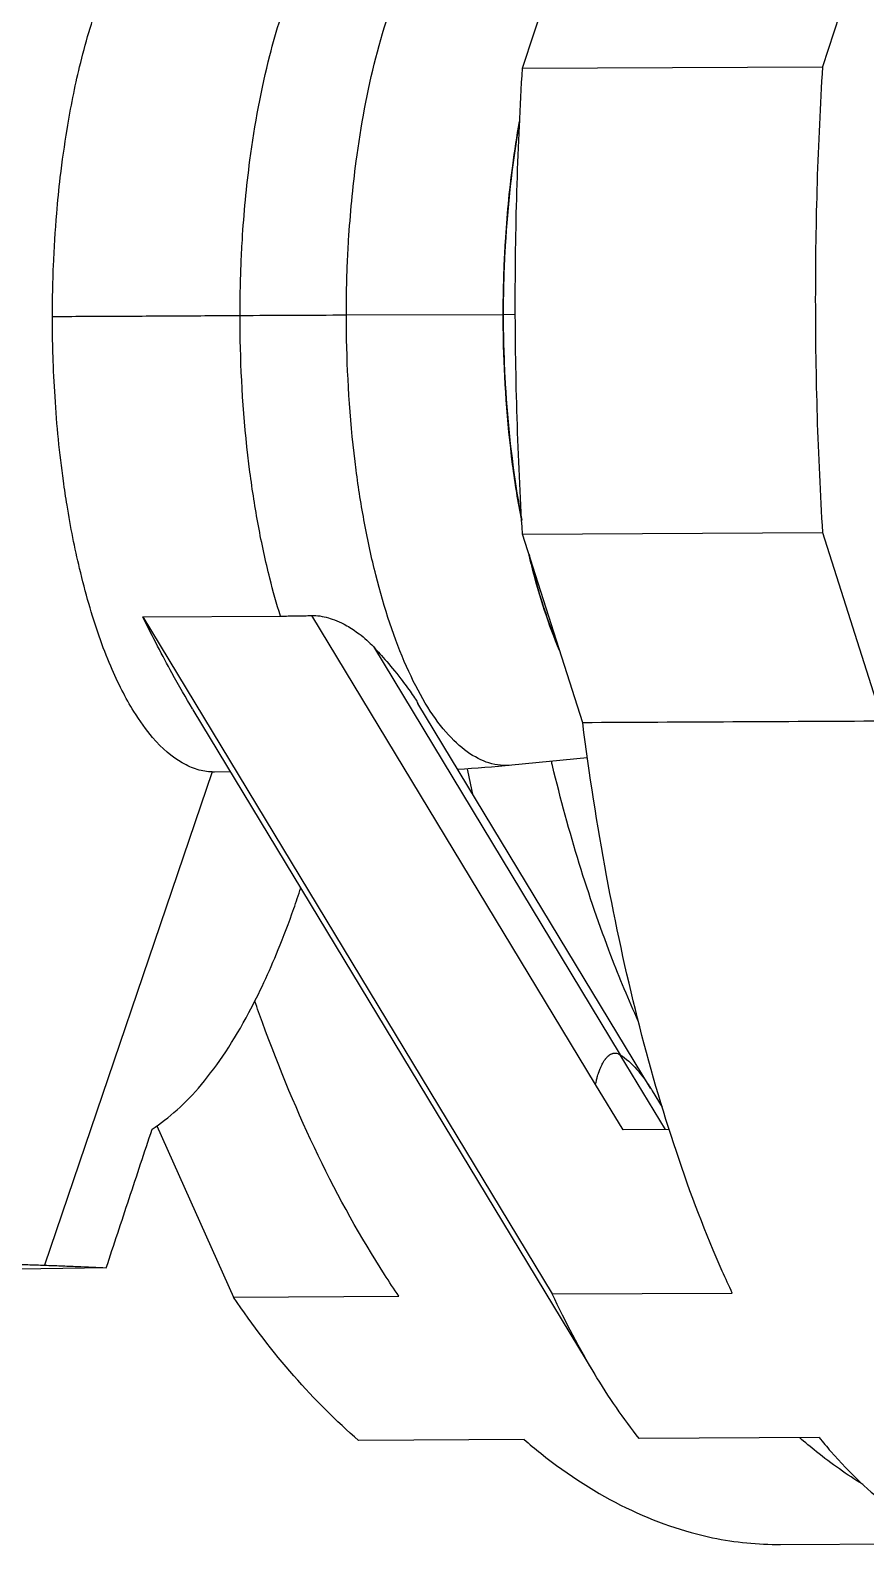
# Model space of a CAD drawing. Header units: millimetres. Extents: x 48717 to 75522, y 76128 to 88842.
# Drawn here: x 56988.2 to 57053.2, y 81079.8 to 81197.8 of the extents above; entities that cross this region are included whole.
import ezdxf

# ---------------------------------------------------------------- set-up
doc = ezdxf.new("R2010")
doc.units = ezdxf.units.MM
doc.layers.add('Top (Plan) View2-DV90-S1B-001a', color=140, linetype='Continuous')

# ---------------------------------------------------------------- blocks, each defined once
blk = doc.blocks.new('*U710')
at = {"layer": 'Top (Plan) View2-DV90-S1B-001a', "color": 0, "linetype": 'ByBlock', "lineweight": -2}
for p, q in [((56998.04, 81112.46), (57003.99, 81099.12)), ((57003.99, 81099.12), (57016.88, 81099.2)), ((57026.63, 81088.04), (57013.74, 81087.96)), ((57046.61, 81079.86), (57061.92, 81079.95))]:
    blk.add_line(p, q, dxfattribs=at)
for points in [[(57021.91, 81141.83), (57021.91, 81141.83), (57021.91, 81141.83), (57021.91, 81141.83)], [(57022.65, 81138.29), (57022.5, 81138.95), (57022.36, 81139.61), (57022.22, 81140.27)]]:
    blk.add_open_spline(points, degree=3, dxfattribs=at)
for points, knots in [([(57035.53, 81120.61), (57034.79, 81122.26), (57034.08, 81123.96), (57031.64, 81130.33), (57030.1, 81135.31), (57028.82, 81140.64), (57028.79, 81140.74), (57028.77, 81140.85)], [5.149553, 5.149553, 5.149553, 5.149553, 5.433877, 5.433877, 6.17486, 6.17486, 6.190253, 6.190253, 6.190253, 6.190253]), ([(57016.88, 81099.2), (57016.5, 81099.75), (57016.13, 81100.32), (57013.92, 81103.75), (57012.19, 81106.86), (57009.01, 81113.45), (57007.56, 81116.92), (57006.05, 81121.07), (57005.86, 81121.62), (57005.66, 81122.18)], [-2.122565, -2.122565, -2.122565, -2.122565, -2.0635544, -2.0635544, -1.7687609, -1.7687609, -1.4739675, -1.4739675, -1.4288582, -1.4288582, -1.4288582, -1.4288582]), ([(57013.74, 81087.96), (57012.02, 81089.45), (57010.33, 81091.13), (57007.07, 81094.86), (57005.5, 81096.91), (57003.99, 81099.12)], [-2.20364, -2.20364, -2.20364, -2.20364, -1.101395, -1.101395, 0, 0, 0, 0]), ([(57026.63, 81088.04), (57027.06, 81087.67), (57027.49, 81087.31), (57030.11, 81085.23), (57032.33, 81083.81), (57036.82, 81081.63), (57039.08, 81080.85), (57043.1, 81080.02), (57044.86, 81079.85), (57046.61, 81079.86)], [2.5941271, 2.5941271, 2.5941271, 2.5941271, 2.6531414, 2.6531414, 2.9479349, 2.9479349, 3.2427284, 3.2427284, 3.4772989, 3.4772989, 3.4772989, 3.4772989]), ([(57053.01, 81084.53), (57051.8, 81085.29), (57050.59, 81086.14), (57048.96, 81087.44), (57048.52, 81087.81), (57048.08, 81088.19)], [-2.814174, -2.814174, -2.814174, -2.814174, -2.6531414, -2.6531414, -2.5929632, -2.5929632, -2.5929632, -2.5929632])]:
    blk.add_open_spline(points, degree=3, knots=knots, dxfattribs=at)
blk = doc.blocks.new('*U711')
at = {"layer": 'Top (Plan) View2-DV90-S1B-001a', "color": 0, "linetype": 'ByBlock', "lineweight": -2}
for p, q in [((57054.56, 81209.3), (57049.88, 81194.96)), ((57026.51, 81194.84), (57031.2, 81209.18)), ((57026.51, 81194.84), (57049.88, 81194.96)), ((57025.01, 81175.64), (57012.79, 81175.6)), ((57025.95, 81175.65), (57025.01, 81175.64)), ((57026.51, 81158.55), (57049.88, 81158.67)), ((57031.2, 81143.86), (57026.51, 81158.55)), ((57049.88, 81158.67), (57054.56, 81143.98)), ((56996.93, 81152.11), (57007.66, 81152.17)), ((56996.93, 81152.11), (57028.83, 81099.37)), ((57032.2, 81115.69), (57010.11, 81152.21)), ((57014.9, 81149.79), (57034.13, 81118)), ((57032.16, 81093.1), (57000.85, 81144.87)), ((57036.49, 81115.4), (57018.36, 81145.37)), ((57031.56, 81141.13), (57025.69, 81140.55)), ((57002.33, 81140.03), (56989.29, 81101.61)), ((57003.77, 81140.03), (57002.52, 81140.02)), ((57037.65, 81112.18), (57034.13, 81118)), ((57034.34, 81112.16), (57032.2, 81115.69)), ((57036.62, 81115.18), (57037.39, 81113.91)), ((57037.93, 81112.18), (57034.34, 81112.16)), ((56994.09, 81101.41), (56935.87, 81100.54)), ((57028.83, 81099.37), (57042.85, 81099.44)), ((57049.62, 81088.19), (57035.6, 81088.12))]:
    blk.add_line(p, q, dxfattribs=at)
blk.add_ellipse((57025.38, 81174.92), major_axis=(69.29, 0.14), ratio=0.010346, start_param=1.753511, end_param=1.876768, dxfattribs=at)
for points, knots in [([(56989.89, 81175.48), (56989.89, 81175.8), (56989.9, 81176.12), (56989.9, 81176.77), (56989.91, 81177.1), (56989.93, 81178.09), (56989.95, 81178.76), (56990.03, 81180.81), (56990.12, 81182.18), (56990.31, 81184.48), (56990.4, 81185.41), (56990.66, 81187.61), (56990.84, 81188.86), (56991.32, 81191.77), (56991.64, 81193.4), (56992.46, 81196.8), (56992.98, 81198.53), (56993.83, 81200.9), (56994.13, 81201.66), (56995.01, 81203.66), (56995.61, 81204.78), (56996.71, 81206.48), (56997.2, 81207.13), (56998.45, 81208.49), (56999.23, 81209.1), (57000.4, 81209.68), (57000.79, 81209.82), (57001.5, 81209.98), (57001.82, 81210.02), (57002.15, 81210.02)], [0.000001, 0.000001, 0.000001, 0.000001, 0.096876, 0.096876, 0.19472, 0.19472, 0.395194, 0.395194, 0.814098, 0.814098, 1.106215, 1.106215, 1.511602, 1.511602, 2.075831, 2.075831, 2.757015, 2.757015, 3.106808, 3.106808, 3.726689, 3.726689, 4.19374, 4.19374, 4.885125, 4.885125, 5.223605, 5.223605, 5.500816, 5.500816, 5.500816, 5.500816]), ([(57012.79, 81175.6), (57012.79, 81176.23), (57012.8, 81177.49), (57012.86, 81179.44), (57013.03, 81182.77), (57013.54, 81188.28), (57014.94, 81195.83), (57017.36, 81202.97), (57020.48, 81207.93), (57023.26, 81209.68), (57024.85, 81209.79), (57025.32, 81209.75)], [0, 0, 0, 0, 0.0104167, 0.0208333, 0.03125, 0.0625, 0.1041667, 0.1458333, 0.1875, 0.2291667, 0.2468481, 0.2468481, 0.2468481, 0.2468481]), ([(57004.51, 81175.56), (57004.51, 81176.19), (57004.51, 81176.83), (57004.53, 81177.48), (57004.54, 81178.13), (57004.56, 81178.79), (57004.59, 81179.45), (57004.61, 81180.12), (57004.65, 81180.79), (57004.69, 81181.47), (57004.81, 81183.51), (57005.01, 81185.59), (57005.28, 81187.68), (57005.65, 81190.46), (57006.16, 81193.24), (57006.83, 81195.83), (57007.08, 81196.82), (57007.36, 81197.79), (57007.66, 81198.71)], [0, 0, 0, 0, 0.0867165, 0.0867165, 0.0867165, 0.173433, 0.173433, 0.173433, 0.2601495, 0.2601495, 0.2601495, 0.520299, 0.520299, 0.520299, 0.8671651, 0.8671651, 0.8671651, 0.9999766, 0.9999766, 0.9999766, 0.9999766]), ([(57026.51, 81158.55), (57026.14, 81164.54), (57025.95, 81170.64), (57025.95, 81182.78), (57026.14, 81188.87), (57026.51, 81194.84)], [-3.64303, -3.64303, -3.64303, -3.64303, -1.821515, -1.821515, 0, 0, 0, 0]), ([(57049.88, 81194.96), (57049.5, 81189), (57049.32, 81182.91), (57049.32, 81170.76), (57049.5, 81164.66), (57049.88, 81158.67)], [-3.64303, -3.64303, -3.64303, -3.64303, -1.821515, -1.821515, 0, 0, 0, 0]), ([(57025.01, 81175.64), (57025.01, 81176.25), (57025.02, 81177.47), (57025.08, 81179.37), (57025.24, 81182.59), (57025.59, 81186.4), (57026.08, 81189.55), (57026.28, 81190.68)], [0, 0, 0, 0, 0.01041667, 0.02083333, 0.03125, 0.0625, 0.08047304, 0.08047304, 0.08047304, 0.08047304]), ([(57026.28, 81190.65), (57026.21, 81190.26), (57025.67, 81187.11), (57025.14, 81182.09), (57025.01, 81177.26), (57025.01, 81175.64)], [0.43150097, 0.43150097, 0.43150097, 0.43150097, 0.4375, 0.47916667, 0.5, 0.5, 0.5, 0.5]), ([(57004.51, 81175.56), (57002.88, 81175.55), (57001.26, 81175.54), (56999.64, 81175.53), (56998.01, 81175.52), (56996.39, 81175.51), (56994.77, 81175.51), (56993.14, 81175.5), (56991.52, 81175.49), (56989.89, 81175.48)], [0, 0, 0, 0, 0.521132, 0.521132, 0.521132, 1.042263, 1.042263, 1.042263, 1.563393, 1.563393, 1.563393, 1.563393]), ([(57002.33, 81140.03), (57002.14, 81140.03), (57001.95, 81140.05), (57001.57, 81140.12), (57001.37, 81140.16), (57000.79, 81140.34), (57000.4, 81140.51), (56999.22, 81141.18), (56998.45, 81141.84), (56997.2, 81143.3), (56996.71, 81143.98), (56995.6, 81145.77), (56995, 81146.95), (56994.12, 81149), (56993.82, 81149.79), (56992.97, 81152.22), (56992.46, 81153.99), (56991.64, 81157.45), (56991.31, 81159.11), (56990.93, 81161.43), (56990.84, 81162.06), (56990.45, 81164.83), (56990.24, 81167.03), (56990.03, 81170.31), (56989.98, 81171.37), (56989.93, 81172.95), (56989.91, 81173.46), (56989.9, 81174.48), (56989.89, 81174.98), (56989.89, 81175.48)], [0, 0, 0, 0, 0.161646, 0.161646, 0.325127, 0.325127, 0.65732, 0.65732, 1.335785, 1.335785, 1.794082, 1.794082, 2.40227, 2.40227, 2.744376, 2.744376, 3.410327, 3.410327, 3.961223, 3.961223, 4.161848, 4.161848, 4.834596, 4.834596, 5.151538, 5.151538, 5.304132, 5.304132, 5.453931, 5.453931, 5.453931, 5.453931]), ([(57007.66, 81152.17), (57007.36, 81153.12), (57007.08, 81154.1), (57006.83, 81155.12), (57006.5, 81156.44), (57006.2, 81157.8), (57005.94, 81159.19), (57005.69, 81160.57), (57005.47, 81161.97), (57005.28, 81163.38), (57004.82, 81166.88), (57004.59, 81170.39), (57004.53, 81173.64), (57004.51, 81174.28), (57004.51, 81174.92), (57004.51, 81175.56)], [0.0000039, 0.0000039, 0.0000039, 0.0000039, 0.1328238, 0.1328238, 0.1328238, 0.3062591, 0.3062591, 0.3062591, 0.4796943, 0.4796943, 0.4796943, 0.9132824, 0.9132824, 0.9132824, 1, 1, 1, 1]), ([(57025.69, 81140.55), (57025.1, 81140.49), (57023.39, 81140.65), (57020.48, 81142.69), (57017.36, 81147.89), (57015.34, 81153.98), (57014.17, 81159.38), (57013.19, 81165.63), (57012.83, 81171.18), (57012.79, 81174.97), (57012.79, 81175.6)], [0.7484847, 0.7484847, 0.7484847, 0.7484847, 0.7708333, 0.8125, 0.8541667, 0.8958333, 0.9166667, 0.9375, 0.9895833, 1, 1, 1, 1]), ([(57026.45, 81159.61), (57026.17, 81161.05), (57025.4, 81165.88), (57025.04, 81171.37), (57025.01, 81175.03), (57025.01, 81175.64)], [0.91480211, 0.91480211, 0.91480211, 0.91480211, 0.9375, 0.98958333, 1, 1, 1, 1]), ([(57025.01, 81175.64), (57025.01, 81174.03), (57025.14, 81169.19), (57025.71, 81163.79), (57026.32, 81160.33), (57026.45, 81159.65)], [0.5, 0.5, 0.5, 0.5, 0.52083333, 0.5625, 0.57309744, 0.57309744, 0.57309744, 0.57309744]), ([(57029.4, 81149.49), (57028.57, 81151.43), (57027.74, 81153.98), (57027.07, 81156.71), (57027, 81157.04)], [0.85638741, 0.85638741, 0.85638741, 0.85638741, 0.89583333, 0.90108018, 0.90108018, 0.90108018, 0.90108018]), ([(57027.02, 81156.97), (57027.25, 81155.98), (57027.96, 81153.27), (57028.79, 81150.95), (57029.36, 81149.61), (57029.38, 81149.56)], [0.58754861, 0.58754861, 0.58754861, 0.58754861, 0.60416667, 0.63541667, 0.63680287, 0.63680287, 0.63680287, 0.63680287]), ([(57000.85, 81144.87), (57000.83, 81144.9), (57000.82, 81144.92), (57000.3, 81145.79), (56999.76, 81146.72), (56998.48, 81149.06), (56997.72, 81150.54), (56996.93, 81152.11)], [-1.13927, -1.13927, -1.13927, -1.13927, -1.123367, -1.123367, -0.633894, -0.633894, 0, 0, 0, 0]), ([(57007.66, 81152.17), (57008.07, 81152.17), (57008.47, 81152.18), (57009.29, 81152.19), (57009.7, 81152.2), (57010.11, 81152.21)], [-0.2620559, -0.2620559, -0.2620559, -0.2620559, -0.1310389, -0.1310389, -0.0000423, -0.0000423, -0.0000423, -0.0000423]), ([(57010.11, 81152.21), (57010.31, 81152.22), (57010.52, 81152.21), (57010.95, 81152.14), (57011.17, 81152.09), (57011.77, 81151.92), (57012.26, 81151.73), (57013.16, 81151.23), (57013.48, 81151.01), (57014.2, 81150.48), (57014.59, 81150.13), (57014.9, 81149.79)], [-0.7034882, -0.7034882, -0.7034882, -0.7034882, -0.5959104, -0.5959104, -0.4830517, -0.4830517, -0.2860268, -0.2860268, -0.1663621, -0.1663621, 0, 0, 0, 0]), ([(57014.9, 81149.79), (57015.31, 81149.35), (57016.17, 81148.41), (57017.33, 81146.91), (57017.6, 81146.54), (57017.96, 81146.01), (57018.06, 81145.85), (57018.24, 81145.58), (57018.3, 81145.48), (57018.36, 81145.37)], [-0.6804043, -0.6804043, -0.6804043, -0.6804043, -0.4693804, -0.4693804, -0.3978419, -0.3978419, -0.3641252, -0.3641252, -0.3424161, -0.3424161, -0.3424161, -0.3424161]), ([(57054.56, 81143.98), (57050.67, 81143.96), (57046.78, 81143.94), (57038.99, 81143.9), (57035.09, 81143.88), (57031.2, 81143.86)], [-2.500148, -2.500148, -2.500148, -2.500148, -1.250148, -1.250148, -0.000148, -0.000148, -0.000148, -0.000148]), ([(57042.85, 81099.44), (57042.59, 81100), (57042.33, 81100.57), (57040.79, 81104.02), (57039.6, 81107.15), (57037.39, 81113.76), (57036.38, 81117.24), (57034.56, 81124.46), (57033.76, 81128.19), (57032.33, 81135.9), (57031.71, 81139.88), (57031.2, 81143.86)], [-2.122565, -2.122565, -2.122565, -2.122565, -2.063554, -2.063554, -1.768761, -1.768761, -1.473967, -1.473967, -1.179174, -1.179174, -0.873245, -0.873245, -0.873245, -0.873245]), ([(56997.66, 81112.21), (56998.97, 81113.04), (57000.26, 81114.21), (57002.79, 81117.22), (57004.03, 81119.09), (57006, 81122.78), (57006.76, 81124.42), (57007.9, 81127.21), (57008.31, 81128.28), (57008.88, 81129.91), (57009.06, 81130.45), (57009.24, 81130.99)], [0.000043, 0.000043, 0.000043, 0.000043, 1.137078, 1.137078, 2.322821, 2.322821, 3.131403, 3.131403, 3.599129, 3.599129, 3.821359, 3.821359, 3.821359, 3.821359]), ([(57032.2, 81115.69), (57032.23, 81115.82), (57032.26, 81115.94), (57032.28, 81116.05), (57032.3, 81116.11), (57032.31, 81116.16), (57032.32, 81116.21), (57032.33, 81116.23), (57032.34, 81116.25), (57032.34, 81116.28), (57032.35, 81116.29), (57032.35, 81116.3), (57032.35, 81116.31), (57032.35, 81116.32), (57032.36, 81116.32), (57032.36, 81116.33), (57032.36, 81116.33), (57032.36, 81116.34), (57032.36, 81116.34), (57032.38, 81116.41), (57032.4, 81116.48), (57032.42, 81116.54), (57032.43, 81116.57), (57032.44, 81116.6), (57032.46, 81116.63), (57032.47, 81116.68), (57032.49, 81116.73), (57032.51, 81116.77), (57032.51, 81116.8), (57032.52, 81116.82), (57032.53, 81116.84), (57032.54, 81116.87), (57032.55, 81116.89), (57032.56, 81116.91), (57032.59, 81116.99), (57032.62, 81117.06), (57032.66, 81117.13), (57032.7, 81117.23), (57032.75, 81117.32), (57032.79, 81117.4), (57032.83, 81117.47), (57032.87, 81117.53), (57032.91, 81117.59), (57032.92, 81117.6), (57032.92, 81117.61), (57032.93, 81117.61), (57032.94, 81117.63), (57032.96, 81117.65), (57032.97, 81117.67), (57032.98, 81117.68), (57032.99, 81117.7), (57033, 81117.71), (57033.01, 81117.71), (57033.01, 81117.72), (57033.02, 81117.73), (57033.02, 81117.73), (57033.02, 81117.73), (57033.02, 81117.74), (57033.03, 81117.74), (57033.03, 81117.74), (57033.03, 81117.74), (57033.08, 81117.8), (57033.13, 81117.85), (57033.17, 81117.89), (57033.22, 81117.93), (57033.26, 81117.97), (57033.3, 81118), (57033.35, 81118.03), (57033.4, 81118.05), (57033.44, 81118.07), (57033.46, 81118.08), (57033.48, 81118.09), (57033.51, 81118.1), (57033.52, 81118.1), (57033.53, 81118.11), (57033.54, 81118.11), (57033.54, 81118.11), (57033.55, 81118.11), (57033.56, 81118.11), (57033.56, 81118.11), (57033.57, 81118.12), (57033.57, 81118.12), (57033.76, 81118.16), (57033.95, 81118.12), (57034.13, 81118)], [0, 0, 0, 0, 0.0625, 0.0625, 0.0625, 0.09375, 0.09375, 0.09375, 0.109375, 0.109375, 0.109375, 0.117187, 0.117187, 0.117187, 0.121094, 0.121094, 0.121094, 0.125, 0.125, 0.125, 0.166886, 0.166886, 0.166886, 0.1875, 0.1875, 0.1875, 0.21875, 0.21875, 0.21875, 0.234375, 0.234375, 0.234375, 0.25, 0.25, 0.25, 0.302431, 0.302431, 0.302431, 0.375, 0.375, 0.375, 0.4375, 0.4375, 0.4375, 0.446357, 0.446357, 0.446357, 0.46875, 0.46875, 0.46875, 0.484375, 0.484375, 0.484375, 0.492187, 0.492187, 0.492187, 0.496094, 0.496094, 0.496094, 0.5, 0.5, 0.5, 0.565104, 0.565104, 0.565104, 0.625, 0.625, 0.625, 0.6875, 0.6875, 0.6875, 0.71875, 0.71875, 0.71875, 0.734375, 0.734375, 0.734375, 0.742187, 0.742187, 0.742187, 0.75, 0.75, 0.75, 1, 1, 1, 1]), ([(57034.13, 81118), (57034.57, 81117.71), (57035, 81117.32), (57035.42, 81116.85), (57035.74, 81116.49), (57036.04, 81116.08), (57036.34, 81115.63), (57036.44, 81115.48), (57036.53, 81115.33), (57036.62, 81115.18)], [0, 0, 0, 0, 0.25, 0.25, 0.25, 0.4375, 0.4375, 0.4375, 0.4972171, 0.4972171, 0.4972171, 0.4972171]), ([(56994.09, 81101.41), (56994.68, 81103.21), (56995.28, 81105.01), (56996.47, 81108.61), (56997.07, 81110.41), (56997.66, 81112.21)], [-1.143547, -1.143547, -1.143547, -1.143547, -0.571696, -0.571696, -0.000131, -0.000131, -0.000131, -0.000131]), ([(56983.46, 81101.8), (56984.52, 81101.77), (56985.52, 81101.74), (56987, 81101.69), (56987.5, 81101.67), (56988.43, 81101.64), (56988.86, 81101.63), (56989.29, 81101.61)], [-1.497987, -1.497987, -1.497987, -1.497987, -0.749152, -0.749152, -0.361374, -0.361374, 0, 0, 0, 0]), ([(56989.29, 81101.61), (56989.72, 81101.59), (56990.13, 81101.58), (56990.98, 81101.55), (56991.4, 81101.53), (56992.62, 81101.48), (56993.37, 81101.44), (56994.09, 81101.41)], [-1.496516, -1.496516, -1.496516, -1.496516, -1.134287, -1.134287, -0.747818, -0.747818, -0.000001, -0.000001, -0.000001, -0.000001]), ([(57035.6, 81088.12), (57034.4, 81089.62), (57033.23, 81091.32), (57030.97, 81095.08), (57029.87, 81097.14), (57028.83, 81099.37)], [-2.20364, -2.20364, -2.20364, -2.20364, -1.101395, -1.101395, 0, 0, 0, 0]), ([(57049.62, 81088.19), (57049.92, 81087.82), (57050.22, 81087.46), (57052.03, 81085.36), (57053.58, 81083.92), (57056.69, 81081.69), (57058.26, 81080.9), (57061.09, 81080.03), (57062.35, 81079.84), (57063.6, 81079.85)], [2.5941271, 2.5941271, 2.5941271, 2.5941271, 2.6531414, 2.6531414, 2.9479349, 2.9479349, 3.2427284, 3.2427284, 3.4845787, 3.4845787, 3.4845787, 3.4845787])]:
    blk.add_open_spline(points, degree=3, knots=knots, dxfattribs=at)
for points in [[(57002.52, 81140.02), (57002.46, 81140.02), (57002.4, 81140.02), (57002.33, 81140.03)], [(57025.69, 81140.55), (57024.28, 81140.41), (57022.88, 81140.3), (57021.47, 81140.23)]]:
    blk.add_open_spline(points, degree=3, dxfattribs=at)

msp = doc.modelspace()

# ---------------------------------------------------------------- block references
at = {"layer": 'Top (Plan) View2-DV90-S1B-001a'}
for name in ['*U711', '*U710']:
    msp.add_blockref(name, (0, 0), dxfattribs=at)

doc.saveas('drawing.dxf')
